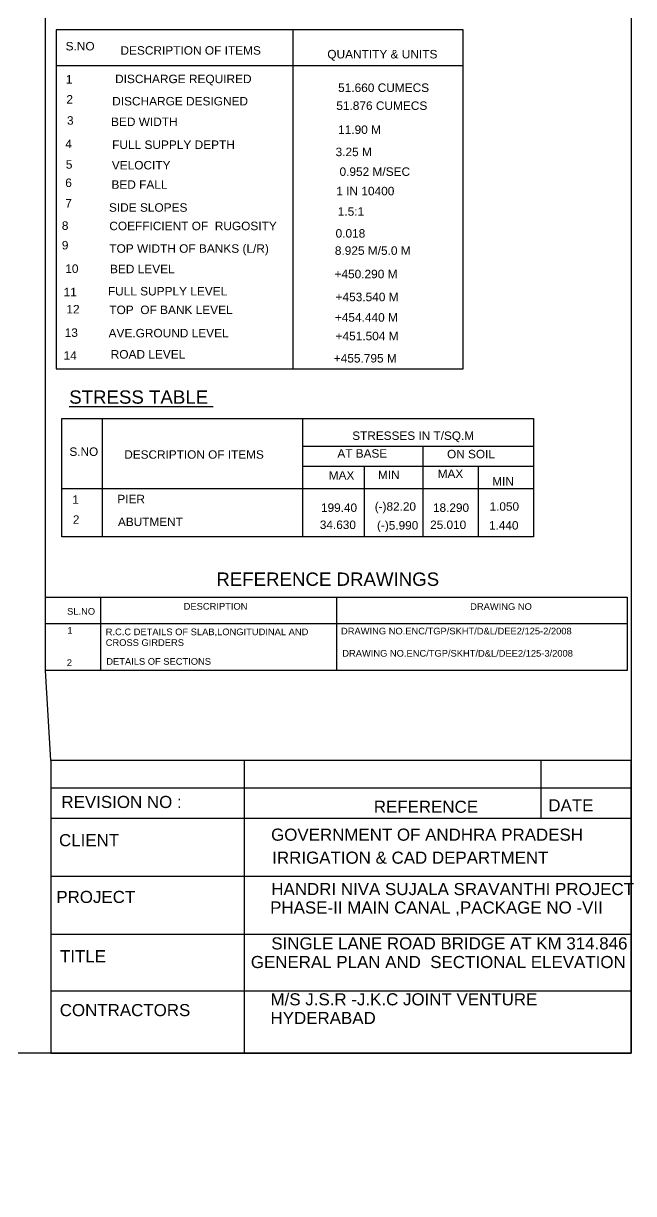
# Model space of a CAD drawing. Header units: millimetres. Extents: x -53221287 to -53198972, y 22125063 to 22139771.
# Drawn here: x -53203543 to -53198974, y 22125063 to 22133831 of the extents above; entities that cross this region are included whole.
import ezdxf

# ---------------------------------------------------------------- set-up
doc = ezdxf.new("R2010")
doc.units = ezdxf.units.MM
doc.header["$MEASUREMENT"] = 0
doc.layers.add('DIMENSION', color=7, linetype='Continuous')
doc.layers.add('TEXT', color=7, linetype='Continuous')
doc.styles.get("Standard").update_dxf_attribs({"font": 'arial.ttf', "height": 50})

msp = doc.modelspace()

# ---------------------------------------------------------------- linework, layer by layer
at = {"layer": 'DIMENSION', "color": 0}
for points in [[(-53198992.2, 22126115.1), (-53221286.8, 22126115.1), (-53221286.8, 22139762.1), (-53198992.2, 22139762.1)], [(-53200249.6, 22133783.6), (-53203298.1, 22133783.6), (-53203298.1, 22131243), (-53200249.6, 22131243)], [(-53203256.5, 22130870.5), (-53199722.5, 22130870.5), (-53199722.5, 22129984.2), (-53203256.5, 22129984.2)], [(-53203377, 22129532.1), (-53199022, 22129532.1), (-53199022, 22128982.3), (-53203377, 22128982.3)], [(-53203338.1, 22126115.1), (-53198992.2, 22126115.1), (-53198992.2, 22128309.5), (-53203338.1, 22128309.5)]]:
    msp.add_lwpolyline(points, close=True, dxfattribs=at)
for points in [[(-53203338.1, 22128309.5), (-53203377, 22128982.3), (-53203377, 22139770.7)], [(-53201526.7, 22133783.6), (-53201526.7, 22131243)], [(-53203298.1, 22133515.4), (-53200249.6, 22133515.4)], [(-53201451.2, 22130663), (-53199722.5, 22130663)], [(-53200553.1, 22130663), (-53200553.1, 22129984.2)], [(-53201445.6, 22130512.9), (-53199726.5, 22130512.9)], [(-53200990.6, 22130512.9), (-53200990.6, 22129984.2)], [(-53200138.6, 22130512.9), (-53200138.6, 22129984.2)], [(-53203256.5, 22130346.6), (-53199722.5, 22130346.6)], [(-53202965.3, 22129532.1), (-53202965.3, 22128982.3)], [(-53201199.5, 22129532.1), (-53201199.5, 22128982.3)], [(-53203377, 22129334.3), (-53199022, 22129334.3)]]:
    msp.add_lwpolyline(points, dxfattribs=at)
at = {"layer": 'TEXT', "color": 0}
for points in [[(-53202954.5, 22130870.5), (-53202954.5, 22129984.2)], [(-53201451.2, 22129984.2), (-53201451.2, 22130870.5)], [(-53201890.5, 22128309.5), (-53201890.5, 22126115.1)], [(-53199668.1, 22128309.5), (-53199668.1, 22127875.8)], [(-53203338.1, 22128102.8), (-53198992.2, 22128102.8)], [(-53203338.1, 22127875.8), (-53198992.2, 22127875.8)], [(-53203338.1, 22127441.7), (-53198992.2, 22127441.7)], [(-53203338.1, 22127007.6), (-53198992.2, 22127007.6)], [(-53203338.1, 22126583.7), (-53198992.2, 22126583.7)], [(-53203338.1, 22126115.1), (-53198992.2, 22126115.1)]]:
    msp.add_lwpolyline(points, dxfattribs=at)

# ---------------------------------------------------------------- texts
at = {"layer": 'DIMENSION', "color": 0}
for s, height, p in [('REFERENCE DRAWINGS ', 100, (-53202098.8, 22129617)), ('SL.NO', 50, (-53203216.4, 22129400.7)), ('DESCRIPTION ', 50, (-53202343.1, 22129438.6)), ('DRAWING NO', 50, (-53200197.7, 22129436.7)), ('1', 50, (-53203214.1, 22129258)), ('R.C.C DETAILS OF SLAB,LONGITUDINAL AND ', 50, (-53202927, 22129247.2)), ('DRAWING NO.ENC/TGP/SKHT/D&L/DEE2/125-2/2008', 50, (-53201164.8, 22129253.1)), ('CROSS GIRDERS ', 50, (-53202927, 22129166.8)), ('DRAWING NO.ENC/TGP/SKHT/D&L/DEE2/125-3/2008', 50, (-53201155.6, 22129086.4)), ('2', 50, (-53203218.4, 22129016.8)), ('DETAILS OF SECTIONS ', 50, (-53202922.6, 22129025.5))]:
    msp.add_text(s, height=height, dxfattribs=at).set_placement(p)
at = {"layer": 'TEXT', "color": 0}
for s, height, p in [('S.NO ', 63.61, (-53203227.2, 22133628.7)), ('DESCRIPTION OF ITEMS ', 63.612, (-53202816.5, 22133596.8)), ('QUANTITY & UNITS', 63.612, (-53201267.6, 22133568.9)), ('1', 63.6, (-53203225.7, 22133380.5)), ('DISCHARGE REQUIRED ', 63.612, (-53202856.7, 22133383.7)), ('51.660 CUMECS', 63.612, (-53201186.8, 22133317.5)), ('2', 63.6, (-53203221.4, 22133230.6)), ('DISCHARGE DESIGNED ', 63.612, (-53202878.5, 22133216.6)), ('51.876 CUMECS ', 63.612, (-53201200.3, 22133183.1)), ('3', 63.6, (-53203217.1, 22133072.2)), ('BED WIDTH ', 63.61, (-53202887.1, 22133062.2)), ('11.90 M', 63.61, (-53201186.8, 22133003.1)), ('4', 63.6, (-53203229.9, 22132896.6)), ('FULL SUPPLY DEPTH ', 63.612, (-53202878.5, 22132890.5)), ('3.25 M ', 63.61, (-53201205.7, 22132836.6)), ('5', 63.6, (-53203225.7, 22132742.5)), ('VELOCITY ', 63.61, (-53202881.3, 22132737)), ('0.952 M/SEC', 63.612, (-53201176.1, 22132688.8)), ('6', 63.6, (-53203229.9, 22132605.4)), ('BED FALL ', 63.61, (-53202884, 22132591.9)), ('1 IN 10400', 63.61, (-53201200.3, 22132543.2)), ('7', 63.6, (-53203229.9, 22132451.3)), ('SIDE SLOPES ', 63.612, (-53202902.8, 22132420)), ('1.5:1', 63.61, (-53201189.5, 22132390.1)), ('8', 63.6, (-53203255.6, 22132284.3)), ('COEFFICIENT OF  RUGOSITY ', 63.612, (-53202900, 22132281.9)), ('0.018', 63.61, (-53201205.7, 22132226.2)), ('9', 63.6, (-53203255.6, 22132137.7)), ('TOP WIDTH OF BANKS (L/R)', 63.612, (-53202900, 22132112.6)), ('8.925 M/5.0 M', 63.612, (-53201211.1, 22132097.2)), ('10', 63.61, (-53203229.9, 22131962.1)), ('BED LEVEL ', 63.61, (-53202894.7, 22131959.5)), ('+450.290 M', 63.61, (-53201213.7, 22131921.6)), ('11', 63.61, (-53203242.7, 22131786.5)), ('FULL SUPPLY LEVEL ', 63.612, (-53202910.8, 22131792.9)), ('+453.540 M', 63.61, (-53201205.7, 22131749.7)), ('12', 63.61, (-53203221.3, 22131658.1)), ('TOP  OF BANK LEVEL', 63.612, (-53202900, 22131653.2)), ('+454.440 M ', 63.612, (-53201211, 22131596.5)), ('13', 63.61, (-53203234.1, 22131482.5)), ('AVE.GROUND LEVEL ', 63.612, (-53202905.4, 22131478.6)), ('+451.504 M', 63.61, (-53201205.7, 22131456.8)), ('14', 63.61, (-53203242.7, 22131311.2)), ('ROAD LEVEL', 63.61, (-53202889.3, 22131320.1)), ('+455.795 M', 63.61, (-53201219.1, 22131290.3)), ('%%USTRESS TABLE ', 100, (-53203200.2, 22130981.7)), ('STRESSES IN T/SQ.M', 63.222, (-53201080.9, 22130710.6)), ('S.NO ', 63.22, (-53203198.9, 22130590.9)), ('DESCRIPTION OF ITEMS ', 63.222, (-53202788.1, 22130569.5)), ('AT BASE ', 63.22, (-53201192.1, 22130577.4)), ('ON SOIL', 63.22, (-53200370.8, 22130572.7)), ('MAX', 63.22, (-53201256.7, 22130413)), ('MIN ', 63.22, (-53200888.5, 22130417.7)), ('MAX ', 63.22, (-53200441.3, 22130424.9)), ('MIN', 63.22, (-53200032.6, 22130368.5)), ('1', 63.2, (-53203177.5, 22130231.7)), ('PIER ', 63.22, (-53202839.5, 22130235.9)), ('199.40', 63.22, (-53201314.9, 22130171.3)), ('(-)82.20', 63.22, (-53200912.7, 22130179.9)), ('18.290', 63.22, (-53200476.3, 22130171.3)), ('1.050', 63.22, (-53200052.7, 22130179.9)), ('2', 63.2, (-53203173.2, 22130082)), ('ABUTMENT ', 63.22, (-53202835.2, 22130064.9)), ('34.630', 63.22, (-53201323.5, 22130043)), ('(-)5.990', 63.22, (-53200895.6, 22130038.7)), ('25.010', 63.22, (-53200497.7, 22130043)), ('1.440', 63.22, (-53200056.9, 22130038.7)), ('REVISION NO :', 90.644, (-53203258.7, 22127952.4)), ('REFERENCE ', 90.64, (-53200919.6, 22127916.5)), ('DATE ', 90.64, (-53199612.7, 22127927.5)), ('GOVERNMENT OF ANDHRA PRADESH', 90.644, (-53201688.7, 22127707.4)), ('CLIENT ', 90.64, (-53203276.8, 22127665.9)), ('IRRIGATION & CAD DEPARTMENT ', 90.644, (-53201679.9, 22127535)), ('HANDRI NIVA SUJALA SRAVANTHI PROJECT ', 90.644, (-53201686.9, 22127299.8)), ('PROJECT ', 90.64, (-53203296.8, 22127240.8)), ('PHASE-II MAIN CANAL ,PACKAGE NO -VII', 90.644, (-53201695.6, 22127161.7)), ('SINGLE LANE ROAD BRIDGE AT KM 314.846', 90.644, (-53201686.9, 22126892.6)), ('TITLE ', 90.64, (-53203269.6, 22126796.6)), ('GENERAL PLAN AND  SECTIONAL ELEVATION', 90.644, (-53201840.4, 22126753.2)), ('M/S J.S.R -J.K.C JOINT VENTURE ', 90.644, (-53201692.8, 22126473.7)), ('CONTRACTORS ', 90.644, (-53203271.3, 22126392.9)), ('HYDERABAD', 90.64, (-53201692.8, 22126333.7)), ('Designs &  Liaision Division ', 0.107, (-53201129.6, 22125063.6)), ('/True copy /', 0.107, (-53201129.5, 22125064.1)), ('Deputy Executive Engineer ', 0.107, (-53201129.5, 22125063.7)), ('Telugu Ganga Project ', 0.107, (-53201129.5, 22125063.5)), ('HYDERABAD -500016.', 0.107, (-53201129.5, 22125063.3)), ('Engineer -in-chief,', 0.107, (-53201128.5, 22125064.8)), ('Telugu Ganga project,', 0.107, (-53201128.5, 22125064.6)), ('/APPROVED /', 0.107, (-53201128.4, 22125065.3)), ('Srikalahasthi ', 0.107, (-53201128.3, 22125064.4)), ('Sd/-', 0.107, (-53201128.1, 22125065.1)), ('7/5/08', 0.0533, (-53201128.1, 22125063.9))]:
    msp.add_text(s, height=height, dxfattribs=at).set_placement(p)

doc.saveas('drawing.dxf')
